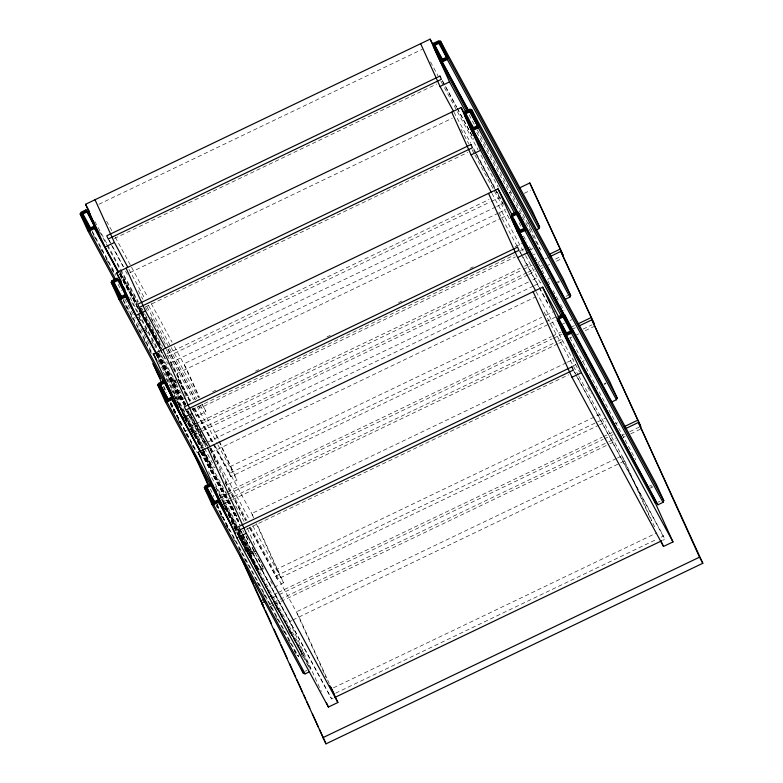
<?xml version="1.0" encoding="UTF-8"?>
<svg xmlns="http://www.w3.org/2000/svg" width="783" height="783" viewBox="0 0 783 783"><rect width="100%" height="100%" fill="white"/><g stroke="black" fill="none" stroke-linecap="round" stroke-linejoin="round"><path stroke-width="0.59" stroke-dasharray="3.92 2.94" d="M185.033 398.234L180.99 400.172L179.238 399.712L171.722 383.141L172.505 381.468L175.539 380.009M182.879 398.293L180.041 398.929L172.818 383.014L173.258 382.084L176.987 380.293M185.003 395.65L185.434 394.71L179.434 381.478M185.757 396.267L186.54 394.593L177.849 378.522M216.793 464.681L217.576 463.007L209.462 448.013M253.134 551.066L250.09 552.524L249.317 554.198L256.834 570.768L258.586 571.228L263.636 568.801M263.274 568.008L258.605 570.239L257.627 569.985L250.413 554.07L250.854 553.131L255.512 550.899M309.902 669.954L310.685 668.271L230.731 520.489M98.873 204.285L422.291 49.3M114.396 238.502L436.708 84.035M129.909 272.709L452.222 118.243M145.432 306.916L467.745 152.46M166.769 353.965L489.081 199.499M158.469 360.934L163.98 358.301M168.384 356.187L490.119 202.004M491.225 201.476L500.034 197.247M508.852 193.019L511.054 191.972M161.768 367.031L169.48 363.332M170.577 362.803L495.619 207.035M496.725 206.506L503.332 203.335M524.267 193.303L530.874 190.142M498.438 213.093L183.819 363.87L198.843 396.981M499.534 212.575L506.131 209.404M167.239 355.286L177.085 373.491L500.083 218.702M501.179 218.173L507.785 215.012M158.195 353.162L174.423 383.151L176.439 382.182M183.105 397.539L181.333 398.381L180.971 397.578M212.545 391.754L215.844 390.169M255.444 371.191L258.742 369.615M326.942 336.925L330.25 335.349M398.449 302.659L401.748 301.083M469.957 268.393L473.255 266.817M515.057 246.782L523.856 242.564M520.499 250.57L523.798 248.984M191.982 409.548L514.304 255.092M198.588 406.044L199.743 408.178L515.351 256.932M530.747 249.552L532.949 248.505M191.845 407.689L196.484 416.253L205.968 411.711L202.484 404.038M531.579 255.669L535.797 253.643M189.643 426.696L520.186 268.285M524.6 266.171L530.101 263.528M185.101 431.472L187.303 430.415M188.4 429.887L522.261 269.89M523.367 269.362L532.176 265.143M537.686 262.501L539.888 261.444M545.399 258.801L547.601 257.744M192.931 432.784L200.644 429.084M201.75 428.555L526.793 272.787M527.889 272.259L534.505 269.098M540.016 266.455L542.218 265.398M555.441 259.065L560.951 256.423M193.9 434.917L201.613 431.227M202.719 430.699L527.762 274.931M528.858 274.402L535.474 271.231M540.984 268.589L543.187 267.541M547.591 265.427L549.793 264.37M556.41 261.199L561.92 258.556M528.368 282.046L214.855 432.294L218.359 440.017M532.773 279.942L538.273 277.299M208.121 441.915L533.321 286.069M534.417 285.541L541.024 282.379M547.434 279.306L549.539 278.298M557.516 281.88L559.287 281.028M557.388 282.917L559.405 281.949M211.381 452.32L534.799 297.325M565.952 296.385L567.969 295.416M177.027 401.483L212.369 466.805L214.141 465.954M202.963 452.359L211.077 467.343L213.916 466.717M203.257 452.672L210.275 468.136L212.027 468.596L216.069 466.658M218.868 441.123L230.378 466.502L541.689 317.311M546.094 315.206L554.893 310.988M213.69 444.48L229.331 473.392L557.643 316.058M213.407 444.48L230.789 476.602L548.589 324.299M549.695 323.771L556.292 320.609M200.223 405.242L217.605 437.364L237.004 480.136L227.52 484.677L211.107 448.493M562.615 324.084L564.729 323.076M569.995 320.55L572.099 319.542M219.573 495.639L226.189 492.478M227.285 491.949L551.222 336.71M552.328 336.181L561.147 331.953M572.158 326.677L574.36 325.62M220.542 497.782L227.158 494.611M228.254 494.083L552.191 338.843M553.297 338.315L562.116 334.087M573.127 328.811L575.339 327.754M217.361 504.369L220.669 502.794M221.765 502.265L556.723 341.74M557.829 341.212L563.339 338.569M583.169 329.066L591.987 324.847M223.84 503.87L231.553 500.18M232.649 499.652L557.692 343.874M558.798 343.355L564.308 340.713M569.818 338.07L572.021 337.013M576.425 334.899L578.627 333.842M585.244 330.68L595.158 325.924M566.334 362.774L251.715 513.54L253.731 517.994M567.43 362.245L574.027 359.084M572.373 366.268L575.681 364.682M582.18 361.56L584.294 360.552M246.302 529.288L568.615 374.832M604.192 383.807L606.062 382.907M242.955 537.334L251.646 553.405L256.08 551.281M604.075 384.512L605.846 383.66M241.585 534.926L252.009 554.207L255.043 552.759M240.381 535.171L258.928 569.437L262.462 567.744M256.256 523.553L276.937 569.133L602.548 413.091M249.816 527.84L275.89 576.034L605.298 418.171M249.532 527.83L277.339 579.234L598.447 425.355M599.543 424.826L606.14 421.665M274.079 587.309L283.563 582.767L256.971 524.15M615.497 423.691L617.601 422.683M268.334 597.223L277.153 592.995M278.249 592.467L602.186 437.227M603.292 436.699L612.11 432.47M272.611 597.772L278.122 595.129M279.218 594.6L603.155 439.361M604.261 438.832L613.079 434.614M269.421 604.368L272.729 602.783M273.835 602.254L607.686 442.258M608.792 441.729L615.399 438.568M622.015 435.397L624.217 434.34M629.728 431.697L639.642 426.95M270.399 606.502L273.698 604.916M274.804 604.388L608.655 444.401M609.761 443.873L616.368 440.702M622.984 437.531L625.186 436.483M630.697 433.841L640.611 429.084M616.446 458.486L296.336 611.895L326.257 677.872M617.542 457.967L621.947 455.853L651.378 520.734M240.352 530.492L289.593 621.516L291.707 620.508M292.754 620.009L626.801 459.924M649.45 486.077L651.476 485.108M300.202 654.422L297.403 655.763L216.294 505.838M650.624 487.143L652.396 486.292M650.497 488.181L652.513 487.212M305.116 671.266L307.132 670.307M658.053 502.128L660.069 501.169M333.45 687.817L656.868 532.832M335.701 693.131L656.81 539.252M661.204 537.138L663.407 536.091L664.855 539.291L662.663 540.348M242.436 534.055L331.659 698.974L333.852 697.917M209.521 448.649L211.273 449.109M469.125 114.866L474.919 125.574M477.239 129.861L531.119 229.458M476.759 132.249L539.908 248.974M442.268 80.375L456.753 107.144M457.331 108.22L472.981 137.133M442.571 81.442L456.469 107.144M457.057 108.211L473.852 139.266M519.041 222.803L521.938 228.156M430.493 61.896L438.02 75.824M440.917 81.178L443.814 86.531M444.392 87.608L478.002 149.719M480.899 155.073L498.282 187.196M523.514 235.947L526.988 242.368M529.308 246.655L532.783 253.075M535.102 257.362L539.732 265.926M542.051 270.213L545.526 276.644M547.846 280.921L550.743 286.275M553.062 290.562L558.279 300.202M560.589 304.479L564.073 310.91M453.944 112.165L470.749 143.22M473.646 148.574L475.966 152.851M476.544 153.928L496.236 190.338M496.823 191.414L500.298 197.835M475.046 152.01L494.748 188.419M495.326 189.486L502.852 203.414M473.607 149.856L494.464 188.409M495.042 189.486L504.311 206.614M460.952 129.254L469.056 144.248M471.953 149.602L474.273 153.879M474.85 154.956L510.77 221.354M491.939 193.43L524.962 254.475M525.54 255.552L541.758 285.531M569.867 337.512L635.688 459.719M498.967 212.643L516.927 245.842M519.824 251.196L548.834 304.969M519.579 251.421L520.744 253.565M521.321 254.632L538.704 286.764M539.281 287.831L550.292 308.179M536.169 291.785L579.626 372.101M587.739 387.096L591.214 393.526M544.165 312.074L578.343 375.253M578.921 376.329L624.697 460.933L655.117 528.006M574.761 372.238L663.407 536.091M573.322 370.085L664.855 539.291M106.615 221.158L111.832 230.799M115.307 237.22L130.947 266.132M131.524 267.209L147.752 297.197M151.227 303.618L172.084 342.171M174.403 346.458L186.569 368.95L199.587 397.637M128.911 269.274L145.129 299.263M148.613 305.683L170.625 346.38M171.203 347.456L198.432 397.784M201.906 404.214L205.968 411.711M138.229 290.65L142.868 299.214M146.92 306.711L168.942 347.407M169.519 348.484L196.748 398.811M109.072 240.048L123.557 266.827M145.569 307.523L147.312 310.734M150.786 317.154L153.683 322.518M154.261 323.585L162.952 339.646M163.53 340.722L165.849 345M168.169 349.287L195.398 399.624M108.211 238.972L123.274 266.817M125.593 271.104L127.326 274.314M151.657 319.298L153.399 322.508M157.452 330.005L159.194 333.215M167.885 349.277L195.114 399.614M230.378 466.502L233.128 471.581M166.319 349.482L193.548 399.81M197.022 406.24L217.302 443.716M217.88 444.793L237.004 480.136M94.812 221.423L106.977 243.904M107.555 244.981L138.268 301.739M141.743 308.159L142.898 310.303M145.217 314.59L162.6 346.722M99.695 231.827L106.654 244.678M107.232 245.754L119.975 269.313M120.553 270.38L137.935 302.512M140.832 307.866L141.997 310.009M142.575 311.076L162.267 347.495M170.381 362.48L180.227 380.695M171.037 364.408L172.769 367.619M173.346 368.685L190.729 400.818M194.791 408.315L214.483 444.724M215.061 445.791L253.359 516.584M140.108 308.473L141.263 310.616M141.85 311.683L161.543 348.102M178.348 379.158L191.091 402.716M193.988 408.07L213.103 443.413M119.329 270.36L137.289 303.559M139.609 307.846L141.194 310.792M141.772 311.869L161.621 348.543M139.247 307.396L140.979 310.606M141.566 311.683L161.259 348.092M178.064 379.148L190.807 402.707M193.704 408.06L212.829 443.403M120.543 273.13L136.771 303.119M139.668 308.473L140.823 310.616M141.4 311.683L161.102 348.102M120.2 273.022L137.005 304.078M139.325 308.365L160.76 347.985M120.562 273.825L136.79 303.804M139.11 308.091L140.842 311.301M141.42 312.378L161.122 348.787M120.513 274.119L136.741 304.107M139.061 308.394L160.495 348.014M119.965 273.698L136.771 304.753M137.348 305.82L140.245 311.174M140.823 312.251L160.525 348.66M119.711 274.177L159.683 348.073M160.261 349.14L166.632 360.924M119.427 273.825L140.862 313.445M141.439 314.512L161.141 350.931M161.719 351.998L164.616 357.351M120.112 275.704L159.615 348.758M160.084 349.6L167.621 363.518M129.909 297.334L138.014 312.329M138.601 313.406L177.995 386.225M276.937 569.133L279.678 574.213M131.896 302.395L137.691 313.102M138.268 314.179L157.383 349.512M159.703 353.799L182.302 395.562M210.558 447.827L249.376 519.579M252.85 526L283.563 582.767M92.149 231.073L115.541 274.187M138.718 317.017L140.451 320.237M145.667 329.868L147.41 333.088M151.462 340.585L155.298 347.809M138.777 317.36L140.519 320.58M144.571 328.077L147.321 333.166M158.323 353.515L185.708 404.106M157.951 353.339L185.767 404.742M92.149 232.15L115.316 274.99M157.618 353.162L173.258 382.084M157.393 352.957L185.424 404.625M192.373 417.476L202.807 436.757M205.117 441.035L207.436 445.321M157.344 353.25L185.16 404.654M190.367 414.295L207.749 446.427M93.706 235.82L95.448 239.03M100.655 248.671L102.397 251.881M106.449 259.379L108.191 262.589M111.666 269.019L115.14 275.44M157.442 353.622L172.505 381.468M157.383 353.896L185.189 405.3M188.086 410.654L189.241 412.798M189.819 413.874L207.201 445.997M214.16 458.848L215.893 462.058M157.177 354.102L172.818 383.014M156.835 354.024L184.651 405.428M187.538 410.781L206.947 446.476M219.123 469.183L246.939 520.587M250.413 527.018L299.077 616.975L329.31 683.618M156.678 354.21L181.02 399.183M156.463 353.994L184.279 405.398M187.176 410.752L206.291 446.095M180.99 400.172L156.071 354.122L171.722 383.141M118.047 284.337L121.522 290.757M155.7 353.945L180.041 398.929M186.667 411.104L187.822 413.248M188.4 414.315L205.782 446.447M224.897 481.79L245.764 520.343M185.806 410.028L205.498 446.437M225.201 482.857L245.48 520.333M124.781 299.047L135.205 318.319M137.524 322.606L150.845 347.241M158.381 361.159L179.238 399.712M163.285 372.16L185.884 413.933M188.204 418.21L203.844 447.122M204.422 448.199L212.536 463.193M235.712 506.024L244.404 522.095M123.185 299.498L152.949 354.386M166.28 379.021L203.717 448.356M123.185 300.574L152.147 354.122M171.271 389.454L186.334 417.3M186.912 418.376L203.14 448.356M125.319 305.311L128.803 311.742M131.113 316.019L134.598 322.449M138.072 328.87L140.392 333.157M143.866 339.577L147.341 346.008M149.661 350.295L151.393 353.505M173.992 395.268L184.416 414.55M185.003 415.616L202.376 447.749M174.922 397.461L176.664 400.681M178.984 404.958L184.191 414.599M184.778 415.665L202.151 447.798M202.738 448.865L212.369 466.805M178.945 405.388L184.162 415.029M184.739 416.096L202.122 448.228M179.033 406.093L184.25 415.734M184.827 416.81L201.623 447.866M202.21 448.933L228.274 497.127M180.188 408.706L184.24 416.204M184.827 417.27L201.623 448.326M202.2 449.403L212.056 467.608M181.901 412.905L183.643 416.223M184.22 417.192L201.025 448.346M203.335 452.535L212.027 468.596M185.003 419.159L186.736 422.37M189.633 427.724L193.117 434.144M184.759 418.925L186.491 422.135M191.561 431.511L193.45 434.986M202.562 451.86L235.164 512.092M202.19 451.683L234.636 511.661M202.22 452.368L236.975 516.623M202.161 452.672L238.091 519.07M201.583 452.065L238.698 520.783M200.781 451.654L239.892 524.121M270.595 580.878L272.337 584.098M200.605 452.114L239.999 524.933M245.891 535.875L249.846 543.148M252.165 547.425L255.64 553.855M257.959 558.132L262.599 566.706L258.556 568.634L258.928 569.437M200.487 452.075L239.882 524.894M242.779 530.248L243.944 532.391M246.263 536.678L249.738 543.099M252.048 547.386L262.481 566.667M240.978 530.845L242.143 532.988M242.72 534.055L331.659 698.974M240.117 529.768L241.859 532.978M208.484 471.591L238.032 526.205M170.537 403.47L196.611 451.664M216.304 488.073L237.748 527.703M238.326 528.77L240.645 533.057M170.322 403.206L196.973 452.466M215.511 486.732L241.007 533.859M170.322 404.273L196.386 452.466M218.986 494.23L250.854 553.131M173.043 410.086L174.775 413.297M178.837 420.794L181.725 426.148M185.786 433.645L187.519 436.855M191.581 444.353L193.313 447.573M219.964 496.833L240.244 534.319M240.821 535.386L250.09 552.524M223.224 503.312L240.019 534.368M224.927 506.953L250.413 554.07M225.005 507.658L239.49 534.437M240.068 535.503L304.381 654.373L302.63 653.913L238.903 536.11M225.005 508.128L258.605 570.239M227.873 514.47L238.884 534.916M239.461 535.885L258.586 571.228M233.686 526.47L238.326 535.043M233.921 527.429L237.983 534.926M238.561 535.993L302.072 653.531L236.603 532.518M239.451 538.175L302.6 654.901L303.579 655.165L309.588 668.398L239.451 538.635M244.433 548.932L246.175 552.152M275.724 606.766L277.466 609.977M288.467 630.325L290.209 633.535M301.22 653.883L302.952 657.103M217.234 504.477L229.35 530.805M216.304 504.761L298.568 656.839L298.206 656.037M220.17 513.785L223.654 520.215M225.964 524.502L229.448 530.923M232.923 537.353L235.243 541.63M238.717 548.061L242.192 554.481M244.511 558.768L247.986 565.199M257.255 582.327L260.729 588.757M263.049 593.034L266.523 599.465M269.998 605.885L271.74 609.105M275.792 616.603L277.534 619.813M282.751 629.454L284.483 632.664M288.536 640.161L290.278 643.372M294.33 650.869L296.072 654.079M528.134 222.607L540.564 250.022M198.774 406.044L199.743 408.178M229.331 473.392L230.789 476.602M275.89 576.034L277.339 579.234M177.085 373.491L190.015 402.002M193 408.579L196.484 416.253M247.487 528.691L256.012 547.493M289.593 621.516L321.333 691.497M210.47 449.902L215.971 462.029M174.051 382.349L174.423 383.151M251.646 553.405L252.009 554.207M203.854 451.439L211.077 467.343M163.774 386.244L166.779 392.87M171.291 402.814L182.312 427.117M210.343 488.905L213.847 496.637M163.481 386.773L164.988 390.091M170.498 402.247L177.516 417.711M178.015 418.817L180.521 424.337M217.038 504.839L223.547 519.198M226.052 524.718L227.559 528.026"/><path stroke-width="1.17" d="M114.347 279.766L87.696 230.505L80.179 213.935L80.962 212.262L86.022 209.834L87.177 211.978M118.262 272.455L94.146 227.745L89.477 229.977L88.499 229.722L81.275 213.808L81.716 212.868L86.384 210.637L86.022 209.834M87.892 212.271L93.901 225.504L93.461 226.444L89.428 228.372L89.791 229.174L94.214 227.06L94.997 225.377L88.694 211.479L86.942 211.018L82.518 213.142L82.881 213.945L86.913 212.007L87.892 212.271L91.944 219.769M163.344 381.39L118.732 298.93L111.215 282.36L111.998 280.676L117.058 278.259L118.213 280.402M118.732 298.93L120.484 299.39L125.544 296.963L125.182 296.16L120.513 298.401L119.535 298.137L112.321 282.232L112.752 281.293L117.421 279.061L117.058 278.259M126.034 293.801L125.251 295.475L120.827 297.599L120.465 296.796L124.497 294.868L124.937 293.928L118.928 280.686L117.949 280.431L113.917 282.36L113.555 281.567L117.979 279.443L119.73 279.903L129.508 300.232M209.903 484.021L165.291 401.562L157.774 384.991L158.558 383.318L163.608 380.89L164.773 383.034M199.91 450.998L171.731 398.792L167.073 401.033L166.094 400.769L158.871 384.864L159.311 383.924L163.98 381.693L163.608 380.89M172.593 396.433L171.81 398.107L167.386 400.23L167.024 399.428L171.056 397.5L171.487 396.56L165.487 383.327L164.508 383.063L160.476 385.001L160.114 384.199L164.538 382.075L166.28 382.535L178.387 407.14M309.187 671.922L305.135 673.86L303.393 673.4L211.85 504.193L204.334 487.623L205.107 485.949L210.167 483.522L210.529 484.325L205.87 486.556L205.43 487.496L212.643 503.41L213.622 503.665L218.291 501.433L235.458 533.292M212.046 485.959L218.046 499.192L217.605 500.131L213.573 502.06L213.935 502.862L218.369 500.738L219.142 499.065L212.839 485.166L211.087 484.706L206.663 486.83L207.025 487.633L211.067 485.695L212.046 485.959L214.943 491.313M439.576 60.252L441.328 60.712L445.752 58.588L445.39 57.785L441.358 59.723L440.379 59.459L434.369 46.226L434.81 45.287L438.842 43.359L438.48 42.556L434.056 44.67L433.273 46.354L439.576 60.252L466.805 110.579M434.125 43.985L438.793 41.753L439.772 42.008L446.985 57.922L446.555 58.862L441.886 61.094L442.248 61.896L447.308 59.469L448.091 57.795L440.575 41.225L438.823 40.765L433.762 43.182L442.924 60.281M477.63 125.965L469.516 110.971L465.092 113.095L464.309 114.768L470.612 128.666L515.801 212.203M477.581 128.353L476.426 126.21L472.394 128.138L471.415 127.883L465.405 114.651L465.846 113.711L469.878 111.773L477.992 126.768M470.808 110.432L478.022 126.337L477.591 127.277L472.922 129.518L473.284 130.321L478.344 127.893L479.127 126.22L471.611 109.649L469.859 109.18L464.799 111.607L465.161 112.409L469.829 110.178L470.808 110.432L474.87 117.93M517.172 231.298L518.923 231.768L523.347 229.644L522.985 228.842L518.953 230.779L517.974 230.515L511.965 217.282L512.405 216.343L516.437 214.405L516.075 213.612L511.651 215.726L510.868 217.4L517.172 231.298L562.36 314.835M517.367 213.064L524.581 228.969L524.15 229.908L519.481 232.15L519.843 232.952L524.904 230.525L525.677 228.851L518.16 212.281L516.418 211.821L511.358 214.239L511.72 215.041L516.389 212.81L517.367 213.064L520.842 219.494M535.817 230.133L538.851 228.675L539.624 227.001L532.107 210.431L440.575 41.225M570.699 333.617L569.535 331.473L565.502 333.411L564.523 333.147L558.524 319.914L558.954 318.975L562.997 317.046L562.625 316.244L558.201 318.358L557.427 320.032L563.731 333.93L655.263 503.146L657.015 503.606L565.473 334.4L563.731 333.93M560.188 290.953L564.827 299.527L569.887 297.1L570.66 295.426L563.143 278.856L471.611 109.649M563.926 315.696L571.14 331.61L570.699 332.54L566.04 334.781L566.403 335.584L571.453 333.157L572.236 331.483L564.719 314.913L562.967 314.453L557.917 316.87L558.279 317.673L562.938 315.441L563.926 315.696L567.401 322.126M611.024 401.356L611.386 402.159L616.446 399.731L617.219 398.058L609.703 381.487L518.16 212.281M566.04 334.781L657.935 504.79L662.995 502.363L663.778 500.689L656.262 484.119L564.719 314.913M118.85 272.748L104.942 247.046L85.543 204.285L430.121 39.15L434.183 46.647M87.696 230.505L89.448 230.965L94.508 228.548L94.146 227.745M104.942 247.046L114.426 242.505L127.746 267.13M420.637 43.691L440.036 86.463L449.52 81.912L465.748 111.9M165.742 348.406L145.462 310.92L135.978 315.471L116.579 272.709L461.167 107.574L464.642 113.995M470.612 128.666L472.364 129.136L476.788 127.012L476.426 126.21M451.683 112.116L471.082 154.877L480.566 150.336L514.744 213.524M209.981 446.76L192.021 413.561L182.537 418.102L153.439 353.955L498.017 188.82L511.925 214.522M519.873 187.744L529.788 182.987L563.153 255.366L529.788 182.987M165.291 401.562L167.043 402.022L172.103 399.594M488.533 193.372L517.632 257.509L527.116 252.968L561.303 316.156M548.834 254.553L559.855 249.278M549.803 256.697L560.824 251.412L594.189 323.79L560.824 251.412M331.003 687.347L337.874 702.498L328.39 707.049L236.848 537.843L198.05 452.31L542.639 287.175L558.856 317.164M577.668 324.035L590.891 317.692M578.637 326.168L591.86 319.836L640.748 426.422L591.86 319.836M565.473 334.4L569.907 332.276L569.535 331.473M211.85 504.193L213.602 504.653L218.653 502.226L218.291 501.433M236.848 537.843L246.332 533.292L337.874 702.498M571.952 377.249L581.436 372.708L672.979 541.914L663.495 546.456L571.952 377.249L533.154 291.726M239.578 554.53L260.622 600.913L263.93 599.328M624.227 426.666L637.45 420.324M625.196 428.8L638.419 422.468L702.821 563.261L325.992 743.85L261.591 603.057L264.899 601.471M334.958 697.389L661.557 540.877M322.694 737.762L699.522 557.173L702.821 563.261M439.772 42.008L444.411 50.582M448.091 57.795L539.624 227.001M438.793 41.753L447.484 57.815M438.48 42.556L447.533 59.42M447.308 59.469L538.851 228.675M479.127 126.22L570.66 295.426M433.762 43.182L434.917 45.326M469.829 110.178L477.943 125.163M435.211 46.814L438.108 52.167M439.263 54.311L442.16 59.665M434.369 46.226L441.906 60.144M478.344 127.893L569.887 297.1M441.886 61.094L468.9 111.157M441.328 60.712L468.557 111.049M465.846 113.711L473.382 127.629M465.092 113.095L468.567 119.525M471.464 124.879L473.206 128.089M465.405 114.651L472.942 128.569M472.922 129.518L519.06 214.924M521.958 220.277L523.113 222.421M524.267 224.555L525.432 226.698M526.587 228.842L527.752 230.985M528.907 233.128L530.062 235.272M531.226 237.406L536.443 247.046M537.598 249.19L538.753 251.333M539.918 253.477L541.073 255.62M542.227 257.754L543.392 259.897M544.547 262.041L549.764 271.681M550.919 273.825L554.403 280.245M555.558 282.389L559.033 288.819M472.364 129.136L517.553 212.663M525.677 228.851L617.219 398.058M516.389 212.81L525.08 228.871M516.075 213.612L524.551 229.399M524.904 230.525L616.446 399.731M512.405 216.343L519.932 230.261M513.961 220.013L519.755 230.721M511.965 217.282L519.501 231.2M519.481 232.15L564.093 314.609M519.843 232.952L566.197 318.622M567.352 320.766L570.827 327.196M571.991 329.33L581.838 347.535M582.992 349.678L586.467 356.108M587.632 358.252L597.478 376.457M598.633 378.6L602.117 385.021M603.272 387.164L608.489 396.805M609.644 398.948L610.809 401.082M518.923 231.768L564.112 315.295M440.036 86.463L453.367 111.088M572.236 331.483L663.778 500.689M562.938 315.441L571.052 330.436M562.625 316.244L571.101 332.031M571.453 333.157L662.995 502.363M471.082 154.877L491.352 192.364M558.954 318.975L566.491 332.892M561.098 323.712L565.737 332.286M558.524 319.914L566.05 333.832M517.632 257.509L535.592 290.708M85.543 204.285L89.595 211.782M88.694 211.479L89.849 213.622M94.997 225.377L99.05 232.874M86.913 212.007L94.449 225.935M94.214 227.06L118.546 272.034M116.579 272.709L121.218 281.273M123.783 287.4L124.947 289.544M82.518 213.142L90.622 228.137M118.928 280.686L123.567 289.26M81.716 212.868L90.407 228.939M117.949 280.431L125.486 294.349M82.117 214.405L85.014 219.759M86.179 221.892L89.653 228.323M89.428 228.372L90.583 230.515M124.937 293.928L126.67 297.139M81.275 213.808L90.554 230.946M125.251 295.475L156.257 352.947M124.497 294.868L156.248 353.72M89.448 230.965L115.522 279.159M80.179 213.935L84.241 221.432M153.439 353.955L156.913 360.386M113.555 281.567L122.031 297.354M112.752 281.293L122.021 298.431M111.998 280.676L115.473 287.107M116.638 289.25L120.112 295.671M120.465 296.796L121.619 298.94M112.321 282.232L121.013 298.294M333.998 693.953L329.751 685.575M111.215 282.36L114.7 288.78M120.484 299.39L165.673 382.926M165.487 383.327L168.962 389.748M164.508 383.063L172.035 396.981M171.81 398.107L200.781 451.654M171.056 397.5L200.125 451.272M198.05 452.31L200.947 457.663M160.114 384.199L168.218 399.183M160.476 385.001L168.58 399.986M159.311 383.924L168.002 399.996M160.29 386.528L163.187 391.882M164.352 394.025L167.826 400.446M167.024 399.428L168.179 401.571M158.871 384.864L167.562 400.925M215.159 489.453L216.314 491.597M157.774 384.991L161.827 392.489M167.043 402.022L212.232 485.558M219.142 499.065L224.359 508.705M211.067 485.695L218.017 498.546M218.369 500.738L231.112 524.307M206.663 486.83L215.139 502.617M205.87 486.556L214.562 502.627M208.004 491.303L214.385 503.077M205.43 487.496L214.121 503.557M213.602 504.653L305.135 673.86M204.334 487.623L207.231 492.977M260.622 600.913L263.362 605.993M261.591 603.057L264.341 608.127M638.419 422.468L699.522 557.173M657.573 503.988L657.935 504.79M652.317 496.373L672.979 541.914M469.516 110.971L469.878 111.773M660.969 540.906L663.495 546.456M430.121 39.15L449.52 81.912M461.167 107.574L480.566 150.336M498.017 188.82L527.116 252.968M542.639 287.175L581.436 372.708M326.374 702.605L328.39 707.049M95.027 199.743L114.426 242.505M126.063 268.158L145.462 310.92M162.923 349.414L192.021 413.561M207.534 447.768L246.332 533.292M301.386 668.976L303.393 673.4M160.261 378.502L152.959 363.576L161.474 382.358M195.809 456.871L199.322 464.603M200.321 466.815L203.326 473.441M204.334 475.653L207.838 483.385M243.376 561.724L244.883 565.042M245.882 567.254L253.398 583.815M254.397 586.027L260.406 599.279M261.414 601.481L263.411 605.905M265.388 610.26L271.447 623.62M273.972 629.18L280.04 642.54M281.048 644.771L287.107 658.131M289.632 663.69L295.69 677.05M296.698 679.282L302.757 692.642M303.775 694.864L305.791 699.317M306.799 701.548L309.833 708.224M312.358 713.793L318.417 727.153M319.425 729.374L325.992 743.85M192.52 450.783L208.053 485.029M439.958 76.088L106.752 235.771L108.211 238.972L441.406 79.298L439.958 76.088M470.994 144.512L137.788 304.186L139.247 307.396L472.443 147.713L470.994 144.512M517.543 247.144L184.348 406.817L185.806 410.028L519.002 250.345L517.543 247.144M571.864 366.884L238.658 526.558L240.117 529.768L573.322 370.085L571.864 366.884"/></g></svg>
